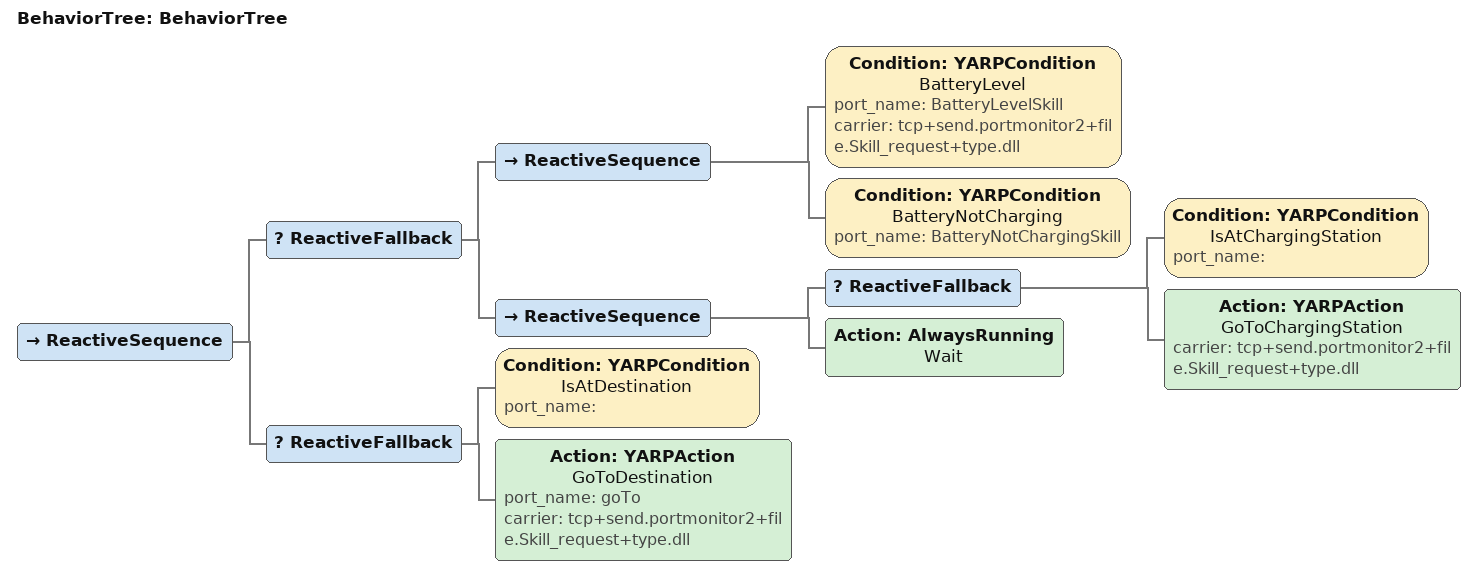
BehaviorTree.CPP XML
<?xml version="1.0"?>
<!--
 Copyright (C) 2020 Fondazione Istituto Italiano di Tecnologia (IIT)
 All Rights Reserved.
-->
<root main_tree_to_execute="BehaviorTree">
    <BehaviorTree ID="BehaviorTree">
        <ReactiveSequence>
            <ReactiveFallback>
                <ReactiveSequence>
                    <Condition ID="YARPCondition" name="BatteryLevel" port_name="BatteryLevelSkill" carrier="tcp+send.portmonitor2+file.Skill_request+type.dll" />
                    <Condition ID="YARPCondition" name="BatteryNotCharging" port_name="BatteryNotChargingSkill"/>
                </ReactiveSequence>
                <ReactiveSequence>
                  <ReactiveFallback>
                      <Condition ID="YARPCondition" name="IsAtChargingStation" port_name=""/>
                       <Action ID="YARPAction" name="GoToChargingStation" carrier="tcp+send.portmonitor2+file.Skill_request+type.dll"/>
                  </ReactiveFallback>
                    <Action ID="AlwaysRunning" name="Wait"/>
                </ReactiveSequence>
            </ReactiveFallback>
            <ReactiveFallback>
                <Condition ID="YARPCondition" name="IsAtDestination" port_name=""/>
                 <Action ID="YARPAction" name="GoToDestination" port_name="goTo" carrier="tcp+send.portmonitor2+file.Skill_request+type.dll"/>
            </ReactiveFallback>
        </ReactiveSequence>
    </BehaviorTree>
</root>
